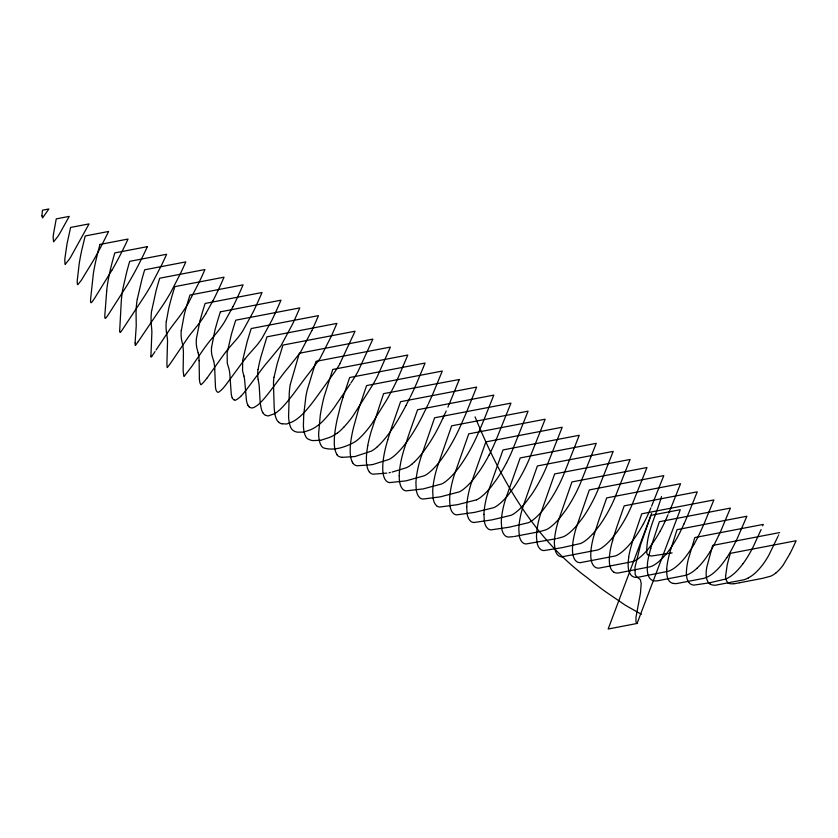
<?xml version="1.0" encoding="UTF-8"?>
<svg xmlns="http://www.w3.org/2000/svg" width="838" height="838" viewBox="0 0 838 838"><rect width="100%" height="100%" fill="white"/><g stroke="black" fill="none" stroke-linecap="round" stroke-linejoin="round"><path stroke-width="1.26" d="M725.677 575.57L727.154 565.241A80.49 26.711 -64.8 0 1 730.39 553.342L796.1 540.73A78.95 26.208 -64.8 0 1 789.585 554.337M466.724 506.676L467.091 513.652A58 19.253 -64.8 0 0 469.311 519.749L470.767 521.33A50.573 16.791 -64.8 0 0 473.941 522.493M135.096 342.878L136.238 325.919L136.06 313.381A78.542 26.072 -64.8 0 1 137.296 298.925M211.564 347.299L214.968 330.109A159.063 52.794 -64.8 0 1 220.404 311.82M106.719 290.891L104.886 314.596A48.761 16.184 -64.8 0 0 104.823 315.696L104.802 316.774A11.648 3.865 -64.8 0 0 104.865 317.738L105.253 318.398L106.206 317.592A10.307 3.425 -64.8 0 0 106.96 316.596L107.589 315.716A42.518 14.11 -64.8 0 0 108.835 313.841L127.02 285.433A118.137 39.218 -64.8 0 0 141.423 259.089A161.724 53.684 -64.8 0 0 147.373 246.644M181.301 330.486L184.234 314.91A144.283 47.892 -64.8 0 1 189.975 295.039L243.072 284.847A141.947 47.117 -64.8 0 1 233.027 306.614M166.374 321.216L168.763 308.206A138.291 45.901 -64.8 0 1 174.859 286.617L224.029 277.189A136.028 45.147 -64.8 0 1 212.999 300.758M53.485 234.043L56.24 218.886L69.24 216.393L60.147 232.765A57.298 19.023 -64.8 0 1 57.738 236.651L53.611 241.805L53.119 237.542A57.298 19.023 -64.8 0 1 53.496 234.043M151.699 310.699L156.098 290.65A156.538 51.956 -64.8 0 1 159.733 278.216L204.943 269.543A156.538 51.956 -64.8 0 1 199.077 282.406L188.623 302.518M258.146 369.38L258.586 366.73A69.879 23.192 -64.8 0 1 261.1 356.244L266.945 336.834L336.918 323.405L333.032 332.33A198.596 65.919 -64.8 0 1 331.23 336.373L319.886 358.758L308.363 374.083A91.688 30.43 -64.8 0 0 305.252 378.043L293.31 394.101A133.347 44.267 -64.8 0 1 287.078 401.947L286.512 402.607A64.159 21.296 -64.8 0 1 280.112 409.478A63.468 21.065 -64.8 0 1 278.771 410.63A45.556 15.126 -64.8 0 1 274.634 413.689M274.068 377.121L277.179 363.849L282.982 345.067L355.061 331.23L339.809 363.839M137.38 298.852L141.852 279.567A161.263 53.527 -64.8 0 1 144.691 269.794L185.806 261.896A158.885 52.742 -64.8 0 1 180.38 273.691L170.722 292.452A78.542 26.072 -64.8 0 1 160.467 308.688L137.683 342.386M290.357 384.254L299.334 353.248L372.868 339.128L358.119 371.255A47.242 15.681 -64.8 0 1 353.783 378.556A95.144 31.582 -64.8 0 1 352.044 381.248L350.913 382.966M199.884 321.247L196.427 338.468A43.796 14.539 -64.8 0 0 196.595 346.523L196.731 347.32A86.042 28.555 -64.8 0 0 197.056 348.786L198.177 352.955M631.506 544.899L632.627 541.044A124.988 41.481 -64.8 0 1 634.104 536.236L641.74 513.799L713.871 499.951L704.517 522.713A124.988 41.481 -64.8 0 1 702.317 527.668L700.809 530.957A53.978 17.912 -64.8 0 1 693.78 544.773M612.651 540.321L614.725 533.492A165.641 54.983 -64.8 0 1 616.768 527.154L624.195 505.848L697.247 491.822L688.553 513.38A165.641 54.983 -64.8 0 1 685.788 519.853L683.955 524.012M594.268 534.424L597.745 523.488A211.49 70.203 -64.8 0 1 599.107 519.434L606.722 497.887L680.55 483.715L671.898 505.461A211.49 70.203 -64.8 0 1 670.18 509.588L668.651 513.181M387.774 439.835L390.215 431.905A188.089 62.431 -64.8 0 1 392.058 426.196L400.574 401.695L476.654 387.093L466.64 411.877A184.915 61.373 -64.8 0 1 464.723 416.371L460.9 425.086A88.618 29.414 -64.8 0 1 457.129 433.173L456.354 434.733A60.661 20.133 -64.8 0 1 454.081 439.122L452.719 441.605A67.333 22.343 -64.8 0 1 445.774 453.086L442.422 457.936A55.476 18.415 -64.8 0 1 439.877 461.309A59.959 19.903 -64.8 0 1 431.748 470.328L428.867 472.841A48.992 16.257 -64.8 0 1 424.374 475.733L406.116 480.855L389.733 482.594M540.437 514.343L554.651 473.941L630.113 459.454L614.484 498.694A51.6 17.127 -64.8 0 1 609.614 508.98L607.581 512.688A55.601 18.457 -64.8 0 1 599.809 525.08L593.933 532.58A56.439 18.729 -64.8 0 1 586.736 539.651L584.589 541.275A52.49 17.42 -64.8 0 1 580.42 543.548L561.942 547.685L543.925 550.566A52.49 17.42 -64.8 0 1 540.95 549.665L539.787 548.67A56.439 18.729 -64.8 0 1 537.21 543.464L536.498 537.231A55.601 18.457 -64.8 0 1 537.546 526.138L538.226 522.671A50.154 16.645 -64.8 0 1 540.447 514.333M343.067 397.202L349.656 377.529L425.065 363.053L423.494 366.918M661.517 496.546C656.364 515.087 645.826 533.555 646.852 553.206A23.296 7.731 -64.8 0 0 647.868 555.049L651.346 556.034L672.139 552.902M651.65 513.348L640.651 544.616L634.953 567.326L635.194 574.575L636.534 576.659L640.358 579.666L641.206 583.499L640.494 592.906L635.969 617.334L635.958 622.037L637.1 623.388L680.288 509.703L650.896 515.349L608.168 629.013L637.571 623.367M459.245 379.645L449.042 404.555M459.308 379.499L383.584 393.64L371.025 432.01A79.013 26.229 -64.8 0 0 367.714 445.638M423.274 367.453L416.737 383.06A115.822 38.443 -64.8 0 1 413.029 391.325L410.253 397.076M651.587 506.183L663.79 475.617L589.313 489.916L576.209 527.783A49.473 16.425 -64.8 0 0 573.81 537.074L573.244 540.311A53.171 17.65 -64.8 0 0 572.49 550.597L572.532 551.519A47.913 15.901 -64.8 0 0 572.815 554.086L573.339 556.338A55.465 18.405 -64.8 0 0 576.397 561.387L577.193 561.931A54.952 18.237 -64.8 0 0 580.21 562.675L615.343 555.95A54.952 18.237 -64.8 0 0 619.439 553.834L620.811 552.86A55.465 18.405 -64.8 0 0 628.437 545.748L630.857 542.94A47.913 15.901 -64.8 0 0 633.266 539.861L634.062 538.771A53.171 17.65 -64.8 0 0 641.531 527.196L643.479 523.698M762.685 525.835L763.282 524.41L694.828 537.546L688.239 559.595A49.39 16.393 -64.8 0 0 687.464 563.283A43.848 14.55 -64.8 0 0 686.416 574.512M650.906 507.797L648.916 512.447A51.338 17.043 -64.8 0 1 643.49 523.708M761.103 529.595L753.037 547.151A49.39 16.393 -64.8 0 1 750.953 551.09A43.848 14.55 -64.8 0 1 743.065 563.639M667.98 514.773L666.325 518.575A52.375 17.389 -64.8 0 1 660.334 530.894M448.592 405.592L447.911 407.142M778.429 535.367L778.67 534.822M777.947 536.456L768.739 555.405A35.919 11.921 -64.8 0 1 766.225 559.585A36.013 11.952 -64.8 0 1 761.323 566.478L759.144 569.033A48.395 16.058 -64.8 0 1 751.309 576.104L748.407 577.885M446.193 411.029L442.904 418.204M311.83 330.601L300.308 352.599L288.461 367.442A79.987 26.554 -64.8 0 0 284.407 372.355L268.82 392.886A135.62 45.011 -64.8 0 1 267.249 394.866L265.803 396.657A62.305 20.678 -64.8 0 1 260.429 402.628L259.288 403.707A32.221 10.695 -64.8 0 1 257.371 405.32L254.605 407.1A70.821 23.506 -64.8 0 1 253.568 407.624L251.693 407.98A67.061 22.259 -64.8 0 1 250.646 407.718L249.169 406.901M428.49 403.581L431.245 397.558A139.569 46.32 -64.8 0 0 433.456 392.519L442.286 371.056L366.604 385.585L359.418 406.734A139.569 46.32 -64.8 0 0 357.889 411.647L353.447 427.83A76.74 25.475 -64.8 0 0 350.242 447.471L350.211 452.352A61.237 20.332 -64.8 0 0 352.243 461.874M428.029 404.565L421.755 417.376A75.137 24.941 -64.8 0 1 410.264 436.944L407.142 441.417A58.241 19.326 -64.8 0 1 404.806 444.528A61.844 20.531 -64.8 0 1 397.076 453.274L394.813 455.38A50.448 16.739 -64.8 0 1 388.968 459.434L373.685 464.262M409.782 398.029L405.927 405.592M233.006 306.593L224.343 322.221A50.05 16.613 -64.8 0 1 217.346 332.005L216.948 332.508A91.415 30.346 -64.8 0 1 215.785 333.922L210.767 339.83A86.042 28.555 -64.8 0 0 203.676 349.111L192.206 365.797M212.967 300.737L205.76 313.653M506.529 462.796L504.434 466.693A62.106 20.615 -64.8 0 1 497.238 478.519L491.183 486.752A58.723 19.494 -64.8 0 1 483.694 494.787L480.74 497.269A49.316 16.372 -64.8 0 1 476.539 499.846M391.734 390.791L392.676 389A77.861 25.842 -64.8 0 0 398.438 377.016L407.792 355.05L332.759 369.453L324.222 396.353A69.68 23.129 -64.8 0 0 322.714 402.439L321.918 406.241A138.773 46.059 -64.8 0 0 320.755 412.39A164.594 54.638 -64.8 0 0 320.242 415.491L318.618 433.854A66.37 22.029 -64.8 0 0 320.367 443.951L321.132 445.502A48.353 16.048 -64.8 0 0 323.395 447.869C334.006 451.221 345.738 447.01 355.082 441.773A48.017 15.943 -64.8 0 0 358.905 438.766L361.754 436.011A66.37 22.029 -64.8 0 0 371.957 423.609L386.863 399.705A138.773 46.059 -64.8 0 0 390.518 393.074L391.252 391.692M489.13 454.919L487.046 458.784A63.416 21.044 -64.8 0 1 479.87 470.537L473.847 478.728A59.121 19.62 -64.8 0 1 466.399 486.773L463.466 489.266A49.033 16.278 -64.8 0 1 459.287 491.885L440.317 496.85L423.012 499.05A50.144 16.645 -64.8 0 1 419.691 497.688L418.33 496.002A59.121 19.62 -64.8 0 1 416.245 489.79L415.92 482.814A63.416 21.044 -64.8 0 1 417.156 472.203L417.879 468.599A60.891 20.206 -64.8 0 1 420.812 457.758L434.608 417.785L510.95 403.13L495.583 441.207A65.511 21.746 -64.8 0 1 489.151 454.95M789.564 554.316L783.509 564.477M660.313 530.873L659.066 533.094A51.432 17.074 -64.8 0 1 650.393 546.271A46.97 15.587 -64.8 0 1 648.046 549.215L645.7 551.875A54.994 18.258 -64.8 0 1 637.603 559.093M112.198 269.763L94.631 298.213A41.743 13.858 -64.8 0 1 93.437 299.994A13.963 4.63 -64.8 0 1 91.834 302.151L91.206 302.675A1.739 0.576 -64.8 0 1 90.965 302.728L90.661 302.246A15.147 5.028 -64.8 0 1 90.577 300.276A44.529 14.78 -64.8 0 1 90.619 298.988L93.374 273.377A141.643 47.012 -64.8 0 1 100.015 244.403M693.173 545.695L693.749 544.721M156.088 350.001L170.083 328.946A91.07 30.231 -64.8 0 1 172.869 325.186L178.536 317.759A68.726 22.815 -64.8 0 0 188.665 302.602M155.061 351.551L154.758 352.023A69.125 22.94 -64.8 0 1 153.71 353.552L151.898 356.098M393.106 427.548L389.293 433.047A63.217 20.981 -64.8 0 1 379.488 444.695L377.278 446.811M350.148 384.108L334.153 407.635A81.265 26.973 -64.8 0 1 325.584 418.246L323.625 420.351A51.223 17.001 -64.8 0 1 318.828 424.793L315.696 427.003A90.263 29.959 -64.8 0 1 310.647 429.737L303.806 432.104L297.825 432.188A90.263 29.959 -64.8 0 1 294.201 431.151L292.389 429.852A51.223 17.001 -64.8 0 1 290.44 426.72L289.875 425.096A81.265 26.973 -64.8 0 1 288.586 416.371L289.267 393.305A95.144 31.582 -64.8 0 1 289.435 390.917A47.242 15.681 -64.8 0 1 290.336 384.275M191.755 366.447L184.266 376.21A8.946 2.975 -64.8 0 1 183.983 376.492A8.946 2.975 -64.8 0 1 183.878 376.283L183.134 370.763L183.417 352.976A86.042 28.555 -64.8 0 0 182.747 345.183L181.72 340.469A91.415 30.346 -64.8 0 1 181.511 339.306A52.825 17.535 -64.8 0 1 181.228 330.57M206.735 378.483L222.646 356.14A83.36 27.675 -64.8 0 1 229.979 346.817L237.416 338.29A43.147 14.319 -64.8 0 0 242.957 330.622L253.107 312.124A150.913 50.091 -64.8 0 0 262.032 292.514L205.132 303.45A153.26 50.867 -64.8 0 0 199.873 321.258M244.874 359.093L225.715 385.082A54.69 18.153 -64.8 0 1 224.029 387.156L223.453 387.816A25.339 8.411 -64.8 0 1 218.456 392.268L218.048 392.352A25.182 8.359 -64.8 0 1 215.89 389.586L215.68 388.465A56.523 18.761 -64.8 0 1 215.46 387.051L214.727 369.024M245.304 391.178L262.891 367.788A81.265 26.973 -64.8 0 1 268.747 360.665L280.877 345.926L292.493 324.212A165.526 54.941 -64.8 0 0 297.26 313.747L299.805 307.902L235.719 320.2L233.928 325.898A169.004 56.094 -64.8 0 0 231.298 334.781L227.14 352.85L227.287 363.242A77.295 25.653 -64.8 0 0 227.569 364.31L228.837 368.353A81.265 26.973 -64.8 0 1 229.842 374.146L231.225 393.881A58.712 19.484 -64.8 0 0 231.822 396.667L232.22 397.767M241.334 395.735L242.35 394.646A58.712 19.484 -64.8 0 0 245.304 391.178M343.81 427.181L341.066 429.946A48.677 16.152 -64.8 0 1 337.389 433.078M414.559 461.748L412.254 463.843M696.933 568.332L699.636 565.65A46.509 15.44 -64.8 0 0 710.31 551.31M119.74 331.293A6.201 2.064 -64.8 0 0 119.876 332.194L120.515 332.11M776.093 572.804L774.93 573.716A51.066 16.949 -64.8 0 1 770.468 576.261L762.203 578.419M337.389 433.068L332.382 436.127A116.566 38.695 -64.8 0 1 329.743 437.363L320.891 440.243M637.603 559.093L636.943 559.533A56.816 18.855 -64.8 0 1 632.91 561.544L599.034 568.122A57.77 19.169 -64.8 0 1 595.671 567.473L595.273 567.221A54.994 18.258 -64.8 0 1 591.764 562.225L591.209 560.119A46.97 15.587 -64.8 0 1 590.884 557.699A51.432 17.074 -64.8 0 1 591.544 546.051L591.9 543.998A49.065 16.289 -64.8 0 1 594.289 534.414M274.644 413.668L268.307 415.92A100.717 33.426 -64.8 0 1 267.437 415.816L265.772 415.365M476.529 499.857L457.475 504.675L439.667 507.042A49.83 16.54 -64.8 0 1 436.577 505.764M77.787 284.679L80.961 280.793A48.436 16.079 -64.8 0 0 81.516 279.944L92.955 261.236A146.744 48.709 -64.8 0 0 101.325 246.005L108.615 231.466L85.204 235.96L81.852 249.745A146.744 48.709 -64.8 0 0 79.181 263.886L77.232 280.772A48.436 16.079 -64.8 0 0 77.201 281.516L77.389 284.438M373.015 464.42L371.663 464.702M392.121 472.077L406.681 467.625A50.029 16.603 -64.8 0 0 412.254 463.875M390.361 472.475L389.052 472.758M539.777 531.596L545.674 529.92A50.992 16.928 -64.8 0 0 549.896 527.531L552.839 525.154A57.225 18.991 -64.8 0 0 560.287 517.381L566.299 509.347A57.937 19.232 -64.8 0 0 573.422 497.699L575.476 493.844A53.559 17.776 -64.8 0 0 580.43 483.264L596.247 443.333L520.178 457.936L505.576 499.113A52.008 17.263 -64.8 0 0 503.229 507.723L502.496 511.316A57.937 19.232 -64.8 0 0 501.302 521.823L501.721 528.631A57.225 18.991 -64.8 0 0 504.036 534.518L505.524 536.037A50.992 16.928 -64.8 0 0 508.457 537.053L513.369 536.655M538.625 531.847L514.459 536.477M557.134 538.509L563.021 536.886A51.663 17.148 -64.8 0 0 567.232 534.539L569.39 532.863A56.837 18.865 -64.8 0 0 576.68 525.594L582.64 517.915A56.68 18.813 -64.8 0 0 590.528 505.251L592.571 501.449A52.595 17.451 -64.8 0 0 597.494 490.995L613.196 451.389L537.388 465.949L522.954 506.76A51.087 16.959 -64.8 0 0 520.66 515.265L519.948 518.806A56.9 18.886 -64.8 0 0 518.816 529.113L519.288 535.786A56.638 18.803 -64.8 0 0 522.001 541.956L523.153 542.993A51.663 17.148 -64.8 0 0 526.107 543.956L555.992 538.75M739.147 582.85L734.172 583.751M739.441 582.787L761.616 578.524M99.952 244.434L128.046 239.05A141.643 47.012 -64.8 0 1 112.219 269.794M147.373 246.655L114.796 252.908A164.007 54.439 -64.8 0 0 111.978 263.163A118.252 39.25 -64.8 0 0 106.615 291.006M220.384 311.83L280.971 300.203A156.465 51.935 -64.8 0 1 271.868 320.252L262.43 337.525A39.323 13.052 -64.8 0 1 256.795 345.361L249.274 353.825A72.655 24.113 -64.8 0 0 244.874 359.104M779.633 532.58L712.656 545.444L706.759 567.305A36.003 11.952 -64.8 0 0 706.35 577.036L706.79 579.089A48.395 16.058 -64.8 0 0 710.121 584.013M386.81 473.124L373.13 474.182A50.94 16.907 -64.8 0 1 369.432 472.108M371.004 464.807L357.166 465.76A52.616 17.462 -64.8 0 1 353.091 463.456M320.598 440.285L312.92 440.589A116.566 38.695 -64.8 0 1 310.877 440.254L307.567 438.798A49.18 16.32 -64.8 0 1 305.587 436.231L304.917 434.65A71.534 23.747 -64.8 0 1 303.387 425.62L303.744 414.632L305.849 396.877A55.832 18.53 -64.8 0 1 307.19 390.162L315.957 361.367L390.414 347.079L377.226 376.712A55.832 18.53 -64.8 0 1 373.329 383.919L352.882 416.13A71.534 23.747 -64.8 0 1 343.81 427.181M65.27 264.232L69.125 259.518A57.235 19.002 -64.8 0 0 70.664 257.13L89.048 223.903L70.602 227.444L67.03 243.848L64.924 258.23A57.235 19.002 -64.8 0 0 64.767 260.367L65.092 264.169M561.952 556.82L597.85 549.927A53.559 17.776 -64.8 0 0 601.988 547.738L604.104 546.156A56.031 18.593 -64.8 0 0 611.185 539.305L616.946 532.036A54.428 18.069 -64.8 0 0 624.582 520.01L626.573 516.386A51.474 17.085 -64.8 0 0 631.726 505.576L646.978 467.531L571.956 481.934L558.265 521.089A49.819 16.53 -64.8 0 0 555.94 529.962L555.301 533.314A54.428 18.069 -64.8 0 0 554.389 544.051L555.165 550.063A56.031 18.593 -64.8 0 0 557.794 555.039L558.967 555.982A53.559 17.776 -64.8 0 0 561.963 556.809M473.941 522.514L491.979 519.874L511.065 515.297A50.008 16.592 -64.8 0 0 515.297 512.793L518.261 510.352A58 19.253 -64.8 0 0 525.772 502.381L531.837 494.179A59.938 19.892 -64.8 0 0 539.044 482.342L541.128 478.435A55.58 18.446 -64.8 0 0 546.135 467.74L562.225 427.233L485.851 441.898L471.113 483.631A53.988 17.923 -64.8 0 0 468.746 492.335L467.992 495.981A59.938 19.892 -64.8 0 0 466.724 506.676M342.114 457.359L354.945 456.532L371.192 451.179A50.783 16.854 -64.8 0 0 377.268 446.853M281.977 423.766L286.753 423.997L291.907 422.017A65.155 21.62 -64.8 0 0 297.144 418.885L300.088 416.486A55.978 18.583 -64.8 0 0 305.2 411.374L306.415 410.002A100.036 33.206 -64.8 0 0 315.025 399.192L332.497 375.047A48.51 16.1 -64.8 0 0 339.861 363.943M673.207 583.447L675.617 583.615A113.664 37.731 -64.8 0 0 676.915 583.52L703.407 578.43A113.664 37.731 -64.8 0 0 704.831 578.01L707.754 576.816A60.2 19.986 -64.8 0 0 713.725 572.867L716.836 570.05A45.661 15.157 -64.8 0 0 726.766 557.637M614.055 572.27L614.474 572.469A56.544 18.771 -64.8 0 0 616.548 572.993L616.705 573.014A76.572 25.412 -64.8 0 0 618.161 573.014L650.539 566.698A71.44 23.715 -64.8 0 0 651.493 566.331L651.681 566.247A56.544 18.771 -64.8 0 0 654.499 564.791A54.774 18.185 -64.8 0 0 662.984 557.616L665.246 555.133A45.996 15.262 -64.8 0 0 666.744 553.321A49.798 16.53 -64.8 0 0 675.857 539.986L677.073 537.891A55.298 18.352 -64.8 0 0 683.913 524.001M641.3 614.275L625.326 605.225L604.397 590.905A484.06 443.847 79.1 0 1 587.05 577.56C533.104 537.755 500.003 477.712 475.073 416.874M710.1 584.044L711.347 584.652A88.231 29.288 -64.8 0 0 715.579 585.196L744.029 579.76A92.002 30.535 -64.8 0 0 748.407 577.906M728.107 582.703L727.499 582.127A31.394 10.423 -64.8 0 1 725.551 575.748M278.583 422.08L277.42 420.833A55.978 18.583 -64.8 0 1 275.671 417.041L275.231 415.407A101.283 33.614 -64.8 0 1 274.173 407.048L273.565 386.8M436.588 505.743L435.184 504.109A58.723 19.494 -64.8 0 1 433.057 497.908L432.722 490.9A62.106 20.615 -64.8 0 1 433.99 480.216L434.723 476.581A58.115 19.284 -64.8 0 1 437.509 466.399L451.661 425.83L528.076 411.165L512.28 450.572A60.451 20.07 -64.8 0 1 506.54 462.806M688.71 582.347L690.145 583.751A67.532 22.416 -64.8 0 0 693.937 585.102L709.577 582.819L725.781 579.006A67.532 22.416 -64.8 0 0 731.26 575.874L734.057 573.642A45.765 15.189 -64.8 0 0 743.065 563.597M369.464 472.056L368.5 470.6A60.587 20.112 -64.8 0 1 366.478 462.765A56.575 18.782 -64.8 0 1 366.374 460.952L366.416 456.972A70.245 23.317 -64.8 0 1 367.777 445.575M353.133 463.383L352.222 461.895M337.012 454.542L336.164 453.023A63.217 20.981 -64.8 0 1 334.278 443.616L334.32 438.84A90.871 30.158 -64.8 0 1 337.326 418.749L340.668 405.215A115.822 38.443 -64.8 0 1 343.077 397.202M248.247 405.833L247.818 405.026M213.564 360.675L212.423 356.978A88.105 29.246 -64.8 0 1 212.045 355.563L211.731 354.013A39.323 13.052 -64.8 0 1 211.543 347.309M243.931 375.99L242.79 371.768A74.09 24.595 -64.8 0 1 242.549 370.647L242.695 360.099L247.137 341.81A194.018 64.4 -64.8 0 1 249.934 332.581L251.222 328.538L318.471 315.633L316.68 319.77A189.545 62.913 -64.8 0 1 311.83 330.601M258.125 379.352L258.879 383.584A91.688 30.43 -64.8 0 1 259.277 386.873L260.052 400.48A136.385 45.273 -64.8 0 0 260.807 406.409L260.922 406.954A65.563 21.767 -64.8 0 0 262.839 412.799M166.427 332.016L167.233 337.452A82.072 27.245 -64.8 0 1 167.548 340.888L166.982 361.01A83.758 27.801 -64.8 0 0 166.951 364.436L166.961 364.876A47.661 15.817 -64.8 0 0 167.013 365.976L167.139 367.201A7.49 2.483 -64.8 0 0 167.212 367.568A7.49 2.483 -64.8 0 0 167.621 367.107L168.763 365.64A47.661 15.817 -64.8 0 0 169.716 364.352L170.093 363.828A83.758 27.801 -64.8 0 0 172.827 359.879L188.477 336.866A82.072 27.245 -64.8 0 1 191.619 332.77L197.349 325.668A60.441 20.06 -64.8 0 0 205.781 313.737M199.402 379.897L199.119 360.654M150.903 356.286L151.877 332.445A91.07 30.231 -64.8 0 0 151.72 329.24L151.175 323.018A69.03 22.909 -64.8 0 1 151.605 310.793M119.729 331.314L119.719 331.157A20.824 6.913 -64.8 0 1 119.729 329.994L121.269 301.544A89.498 29.707 -64.8 0 1 122.924 288.45L126.863 271.418A162.31 53.873 -64.8 0 1 129.712 261.351L166.626 254.27A162.31 53.873 -64.8 0 1 161.765 264.724L151.385 284.773A89.614 29.749 -64.8 0 1 143.811 297.218L123.877 327.438A62.976 20.898 -64.8 0 1 123.071 328.664L122.285 329.837A18.206 6.044 -64.8 0 1 121.479 330.979L121.342 331.157A5.52 1.833 -64.8 0 1 120.515 332.131M137.621 342.26A8.422 2.797 -64.8 0 1 135.421 345.361M135.232 345.109A8.422 2.797 -64.8 0 1 135.274 342.711M151.888 356.056A3.446 1.142 -64.8 0 1 151.186 356.915M151.029 356.883A3.446 1.142 -64.8 0 1 150.945 356.234M166.458 331.974A62.578 20.772 -64.8 0 1 166.259 321.352M206.714 378.357A23.935 7.94 -64.8 0 1 201.015 384.726A23.935 7.94 -64.8 0 1 199.528 379.729M198.208 352.913A83.36 27.675 -64.8 0 1 199.098 360.686M213.617 360.602A87.079 28.901 -64.8 0 1 214.696 369.076M241.334 395.777A29.1 9.658 -64.8 0 1 236.913 399.38A55.874 18.551 -64.8 0 1 235.363 400.26A53.747 17.839 -64.8 0 1 234.085 399.831M234.095 399.82A28.628 9.501 -64.8 0 1 232.21 397.788M249.295 406.87A32.221 10.695 -64.8 0 1 248.383 405.802M247.807 405.058A62.305 20.678 -64.8 0 1 246.445 400.365L244.633 379.991A79.987 26.554 -64.8 0 0 243.931 375.99M265.751 415.418A47.546 15.786 -64.8 0 1 262.891 412.705M258.167 379.279A44.948 14.916 -64.8 0 1 257.957 369.579M281.966 423.787A64.777 21.495 -64.8 0 1 278.562 422.111M273.617 386.737A51.097 16.959 -64.8 0 1 273.921 377.278M405.917 405.582A90.871 30.158 -64.8 0 1 393.127 427.621M342.145 457.286A60.765 20.164 -64.8 0 1 336.866 454.804M442.893 418.193A78.332 25.999 -64.8 0 1 434.953 433.916A70.245 23.317 -64.8 0 1 428.009 445.146L424.824 449.734A56.575 18.782 -64.8 0 1 422.436 452.897A60.587 20.112 -64.8 0 1 414.559 461.748M389.743 482.573A50.217 16.666 -64.8 0 1 386.297 481.033L385.019 479.305A59.959 19.903 -64.8 0 1 382.945 472.234A55.476 18.415 -64.8 0 1 382.736 469.395L382.788 465.174A67.333 22.343 -64.8 0 1 384.066 454.783L384.506 452.478A60.661 20.133 -64.8 0 1 385.438 448.34L385.805 446.864A84.931 28.188 -64.8 0 1 387.774 439.835M614.065 572.26A54.962 18.247 -64.8 0 1 610.473 567.703L609.886 565.755A45.996 15.262 -64.8 0 1 609.509 563.513A49.652 16.477 -64.8 0 1 610.033 551.687L610.179 550.734A49.452 16.414 -64.8 0 1 612.683 540.311M693.162 545.674A47.839 15.88 -64.8 0 1 682.436 560.643L679.566 563.639A55.486 18.415 -64.8 0 1 672.149 569.494A57.885 19.211 -64.8 0 1 669.971 570.615L669.206 570.929A77.222 25.632 -64.8 0 1 668.274 571.275L638.326 577.214A95.323 31.635 -64.8 0 1 635.833 577.351L635.214 577.288A57.885 19.211 -64.8 0 1 633.601 576.911A55.486 18.415 -64.8 0 1 629.767 573.202L628.888 570.919A47.693 15.828 -64.8 0 1 628.741 557.186M628.647 557.27A52.291 17.357 -64.8 0 1 631.559 544.878M718.7 535.503A93.248 30.954 -64.8 0 0 720.879 530.8L730.422 508.09L659.359 521.728L651.985 544.019A93.248 30.954 -64.8 0 0 650.686 548.555M718.637 535.482A56.764 18.845 -64.8 0 1 710.362 551.435M696.933 568.332A56.754 18.834 -64.8 0 1 689.894 573.548A59.33 19.693 -64.8 0 1 688.721 574.156L687.034 574.858A92.903 30.838 -64.8 0 1 685.4 575.392L657.526 580.797A101.796 33.792 -64.8 0 1 655.389 580.944L654.017 580.818A59.33 19.693 -64.8 0 1 653.148 580.619A56.754 18.834 -64.8 0 1 649.24 577.497L648.298 575.507A46.509 15.44 -64.8 0 1 647.575 563.356M647.407 563.524A56.764 18.845 -64.8 0 1 650.78 548.502M726.787 557.72A49.892 16.561 -64.8 0 0 734.895 543.286A68.36 22.689 -64.8 0 0 737.063 538.949L746.888 516.239L677.052 529.647L670.012 551.823A68.36 22.689 -64.8 0 0 668.944 555.982A49.892 16.561 -64.8 0 0 666.681 569.264M673.218 583.426A59.645 19.798 -64.8 0 1 669.206 581.017L668.19 579.383A45.661 15.157 -64.8 0 1 666.776 569.149M688.721 582.337A45.765 15.189 -64.8 0 1 686.448 574.459M783.52 564.613A31.394 10.423 -64.8 0 1 776.103 572.763M734.235 583.573A70.78 23.495 -64.8 0 1 727.971 582.976M41.9 215.806L42.57 217.911L48.855 208.987L42.455 210.223L41.9 215.806M399.234 475.68L399.244 477.765A54.617 18.132 -64.8 0 0 399.454 480.635A59.362 19.703 -64.8 0 0 401.612 487.726L402.942 489.413A49.83 16.54 -64.8 0 0 406.179 490.859L423.2 488.9L441.647 483.966A49.253 16.351 -64.8 0 0 446.183 481.127L449.084 478.613A59.362 19.703 -64.8 0 0 457.318 469.521A54.617 18.132 -64.8 0 0 459.894 466.117L462.44 462.461A64.83 21.516 -64.8 0 0 470.286 449.556L471.647 447.021A58.335 19.368 -64.8 0 0 474.507 441.364L474.696 440.966A86.01 28.544 -64.8 0 0 478.456 432.712L482.824 422.509A234.734 77.913 -64.8 0 0 484.793 417.743L493.812 395.107L417.586 409.74L409.656 432.167A234.734 77.913 -64.8 0 0 408.085 436.849L404.146 449.158A75.933 25.203 -64.8 0 0 402.512 454.825L402.418 455.202A58.335 19.368 -64.8 0 0 401.13 460.565L400.658 462.922A65.092 21.599 -64.8 0 0 399.317 473.48L399.234 475.68M449.629 499.961L449.996 505.869A58.367 19.368 -64.8 0 0 452.185 512.028L453.609 513.642A50.175 16.655 -64.8 0 0 456.741 514.857L474.696 512.364L493.792 507.66A49.631 16.477 -64.8 0 0 498.013 505.125L500.977 502.664A58.367 19.368 -64.8 0 0 508.488 494.64L514.563 486.407A60.975 20.238 -64.8 0 0 521.77 474.549L523.855 470.631A57.801 19.19 -64.8 0 0 529.228 459.151L545.161 419.199L468.746 433.864L454.269 475.031A55.863 18.541 -64.8 0 0 451.672 484.5L450.928 488.145A60.975 20.238 -64.8 0 0 449.66 498.861L449.629 499.961M483.935 514.333L484.333 521.246A57.623 19.127 -64.8 0 0 486.595 527.249L488.072 528.809A50.448 16.75 -64.8 0 0 490.963 529.888L509.326 527.186L528.359 522.723A50.448 16.75 -64.8 0 0 532.58 520.272L535.545 517.863A57.623 19.127 -64.8 0 0 543.034 509.975L549.089 501.826A58.943 19.567 -64.8 0 0 556.254 490.062L558.328 486.176A54.543 18.101 -64.8 0 0 563.314 475.513L579.257 435.278L502.999 449.922L488.303 491.403A52.962 17.577 -64.8 0 0 485.925 500.077L485.181 503.711A58.943 19.567 -64.8 0 0 483.935 514.333"/></g></svg>
